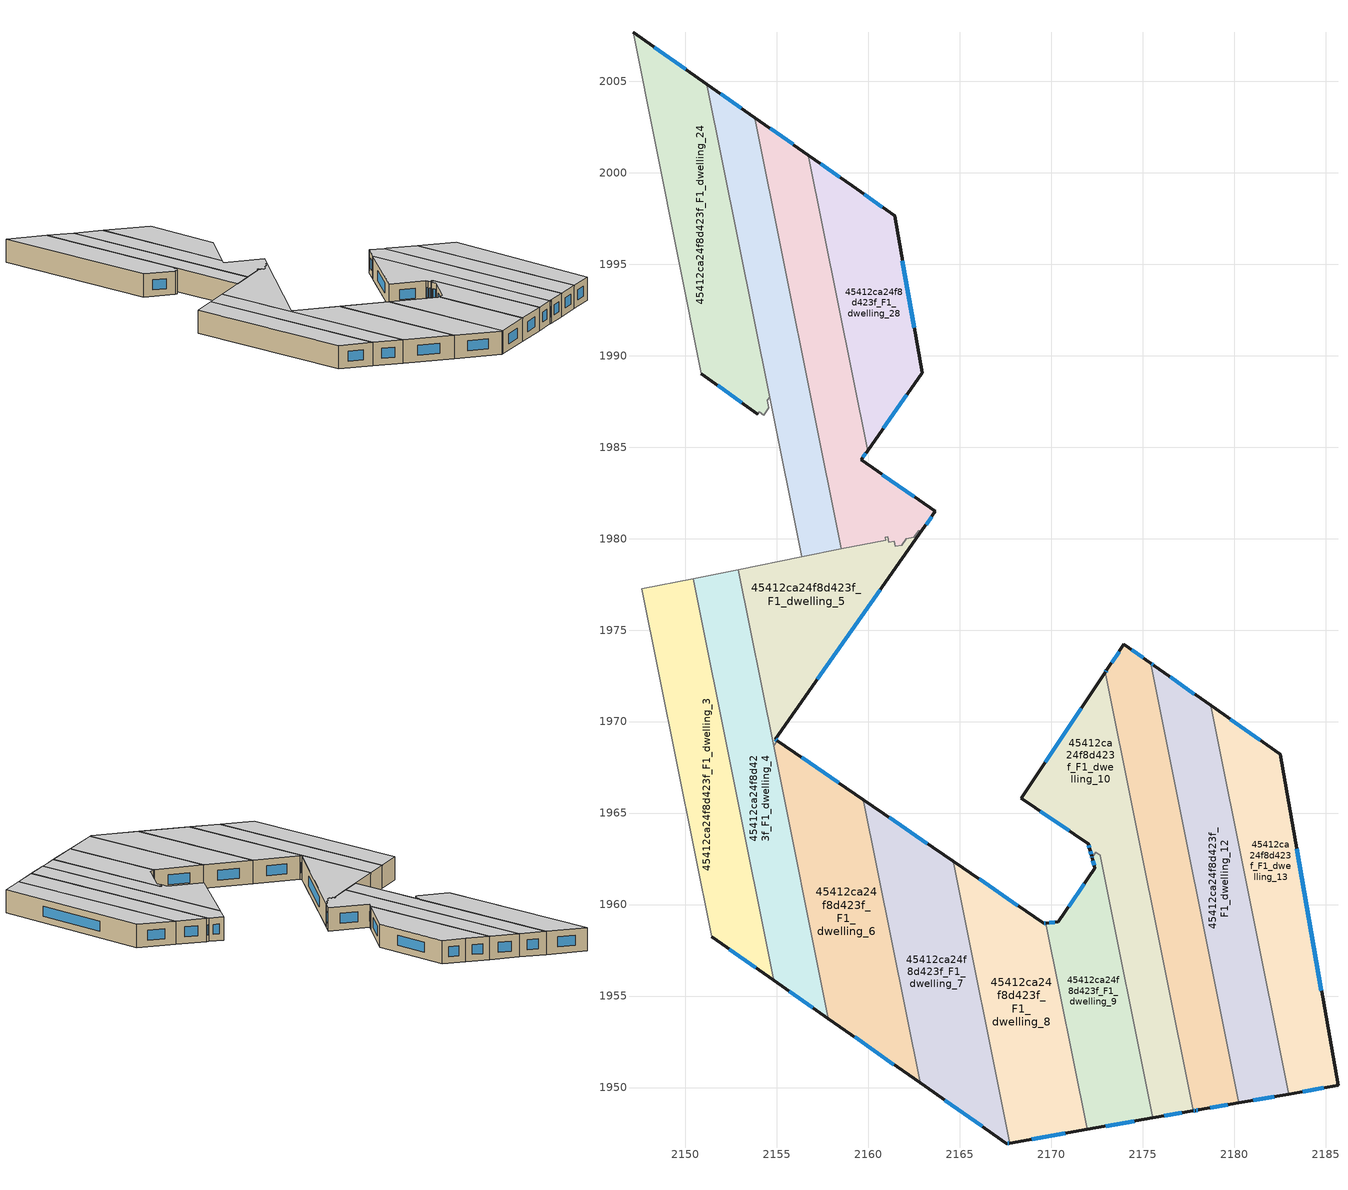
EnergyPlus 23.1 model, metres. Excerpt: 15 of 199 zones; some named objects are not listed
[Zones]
45412ca24f8d423f_F1_dwelling_10
 floor to 45412ca24f8d423f_F0_dwelling_10 (EU_floor_Construction): 2172.96,1972.7 2177.76,1948.72 2175.55,1948.34 2172.67,1962.7 2172.44,1962.86 2172.27,1962.61 2172.2,1962.66 2172.02,1963.32 2168.35,1965.8 z3
 wall outside (EU_wall_Construction): 2172.96,1972.7 2168.35,1965.8 2172.02,1963.32 2172.1,1963.02 2172.2,1962.66 / 2175.55,1948.34 2177.76,1948.72 z3:6
 wall to 45412ca24f8d423f_F1_dwelling_9 (EU_wall_Construction): 2172.2,1962.66 2172.27,1962.61 2172.44,1962.86 2172.67,1962.7 2172.67,1962.67 / 2172.68,1962.67 2175.55,1948.34 z3:6
 wall to 45412ca24f8d423f_F1_dwelling_11 (EU_wall_Construction): 2177.76,1948.73 2172.96,1972.7 z3:6
 window (EU_Window_Construction): 2172.13,1962.91 2172.17,1962.76 / 2172.04,1963.23 2172.08,1963.1 / 2169.4,1965.09 2170.97,1964.03 / 2171.64,1970.73 2169.67,1967.77 / 2176.18,1948.45 2177.13,1948.61 z3.86:5.14
 ceiling to 45412ca24f8d423f_F2_dwelling_10 (EU_floor_Construction): 2177.76,1948.72 2172.96,1972.7 2168.35,1965.8 2172.02,1963.32 2172.2,1962.66 2172.27,1962.61 2172.44,1962.86 2172.67,1962.7 2175.55,1948.34 z6
45412ca24f8d423f_F1_dwelling_11
 floor to 45412ca24f8d423f_F0_dwelling_11 (EU_floor_Construction): 2175.44,1973.18 2180.26,1949.16 2178.06,1948.78 2177.86,1948.74 2177.76,1948.72 2172.96,1972.7 2173.03,1972.82 2173.97,1974.22 z3
 wall outside (EU_wall_Construction): 2177.76,1948.72 2177.86,1948.74 2178.06,1948.78 2180.26,1949.16 / 2175.44,1973.18 2173.97,1974.22 2173.03,1972.82 2172.96,1972.7 z3:6
 wall to 45412ca24f8d423f_F1_dwelling_12 (EU_wall_Construction): 2180.26,1949.16 2175.44,1973.18 z3:6
 window (EU_Window_Construction): 2177.92,1948.75 2178,1948.77 / 2177.79,1948.73 2177.83,1948.74 / 2173.01,1972.79 2172.98,1972.74 / 2173.7,1973.82 2173.3,1973.22 / 2175.02,1973.48 2174.39,1973.93 / 2178.69,1948.89 2179.63,1949.05 z3.86:5.14
 ceiling to 45412ca24f8d423f_F2_dwelling_11 (EU_floor_Construction): 2180.26,1949.16 2175.44,1973.18 2173.97,1974.22 2173.03,1972.82 2172.96,1972.7 2177.76,1948.72 2177.86,1948.74 2178.06,1948.78 z6
45412ca24f8d423f_F1_dwelling_12
 floor to 45412ca24f8d423f_F0_dwelling_12 (EU_floor_Construction): 2178.71,1970.88 2182.96,1949.64 2180.26,1949.16 2175.44,1973.18 2175.62,1973.06 z3
 wall outside (EU_wall_Construction): 2178.71,1970.88 2175.62,1973.06 2175.44,1973.18 / 2180.26,1949.16 2182.96,1949.64 z3:6
 wall to 45412ca24f8d423f_F1_dwelling_13 (EU_wall_Construction): 2182.96,1949.64 2178.71,1970.88 z3:6
 window (EU_Window_Construction): 2175.57,1973.1 2175.49,1973.15 / 2177.82,1971.5 2176.5,1972.44 / 2181.03,1949.3 2182.19,1949.5 z3.86:5.14
 ceiling to 45412ca24f8d423f_F2_dwelling_12 (EU_floor_Construction): 2182.96,1949.64 2178.71,1970.88 2175.62,1973.06 2175.44,1973.18 2180.26,1949.16 z6
45412ca24f8d423f_F1_dwelling_13
 floor to 45412ca24f8d423f_F0_dwelling_13 (EU_floor_Construction): 2182.5,1968.21 2185.67,1950.11 2182.96,1949.64 2178.71,1970.88 z3
 wall outside (EU_wall_Construction): 2182.96,1949.64 2185.67,1950.11 2182.5,1968.21 2178.71,1970.88 z3:6
 window (EU_Window_Construction): 2181.42,1968.97 2179.79,1970.12 / 2184.76,1955.28 2183.4,1963.04 / 2183.74,1949.77 2184.89,1949.98 z3.86:5.14
 ceiling to 45412ca24f8d423f_F2_dwelling_13 (EU_floor_Construction): 2185.67,1950.11 2182.5,1968.21 2178.71,1970.88 2182.96,1949.64 z6
45412ca24f8d423f_F1_dwelling_24
 floor to 45412ca24f8d423f_F0_dwelling_24 (EU_floor_Construction): 2151.17,2004.84 2154.6,1987.73 2154.48,1987.56 2154.56,1987.15 2154.28,1986.75 2154.03,1986.93 2153.95,1986.8 2150.88,1989 2147.13,2007.67 z3
 wall outside (EU_wall_Construction): 2151.17,2004.84 2147.13,2007.67 / 2150.88,1989 2153.95,1986.8 z3:6
 wall to 45412ca24f8d423f_F1_dwelling_23 (EU_wall_Construction): 2147.13,2007.67 2150.88,1989 z3:6
 wall to 45412ca24f8d423f_F1_dwelling_25 (EU_wall_Construction): 2153.95,1986.8 2154.03,1986.93 2154.28,1986.75 2154.56,1987.15 2154.48,1987.56 2154.6,1987.73 z3:6
 wall to 45412ca24f8d423f_F1_dwelling_26 (EU_wall_Construction): 2154.6,1987.73 2151.17,2004.84 z3:6
 window (EU_Window_Construction): 2150.02,2005.65 2148.29,2006.86 / 2151.75,1988.37 2153.07,1987.43 z3.86:5.14
 ceiling to 45412ca24f8d423f_F2_dwelling_24 (EU_floor_Construction): 2154.28,1986.75 2154.56,1987.15 2154.48,1987.56 2154.6,1987.73 2151.17,2004.84 2147.13,2007.67 2150.88,1989 2153.95,1986.8 2154.03,1986.93 z6
45412ca24f8d423f_F1_dwelling_26
 floor to 45412ca24f8d423f_F0_dwelling_26 (EU_floor_Construction): 2153.8,2003.01 2158.52,1979.44 2156.35,1979 2151.17,2004.84 z3
 wall outside (EU_wall_Construction): 2153.8,2003.01 2151.17,2004.84 z3:6
 wall to 45412ca24f8d423f_F1_dwelling_27 (EU_wall_Construction): 2158.52,1979.44 2153.8,2003.01 z3:6
 wall to 45412ca24f8d423f_F1_dwelling_5 (EU_wall_Construction): 2156.35,1979 2158.52,1979.44 z3:6
 wall to 45412ca24f8d423f_F1_dwelling_25 (EU_wall_Construction): 2154.6,1987.73 2156.35,1979 z3:6
 window (EU_Window_Construction): 2153.05,2003.53 2151.92,2004.32 z3.86:5.14
 ceiling to 45412ca24f8d423f_F2_dwelling_26 (EU_floor_Construction): 2158.52,1979.44 2153.8,2003.01 2151.17,2004.84 2156.35,1979 z6
45412ca24f8d423f_F1_dwelling_27
 floor to 45412ca24f8d423f_F0_dwelling_27 (EU_floor_Construction): 2156.72,2000.96 2159.96,1984.82 2159.6,1984.31 2163.66,1981.49 2162.96,1980.48 2162.74,1980.44 2162.49,1980.08 2162.06,1980 2161.81,1979.64 2161.47,1979.57 2161.41,1979.87 2161.11,1979.81 2161.05,1980.1 2160.91,1980.07 2160.94,1979.92 2158.52,1979.44 2153.8,2003.01 z3
 wall outside (EU_wall_Construction): 2156.72,2000.96 2153.8,2003.01 / 2162.96,1980.48 2163.66,1981.49 2159.6,1984.31 2159.96,1984.82 z3:6
 wall to 45412ca24f8d423f_F1_dwelling_5 (EU_wall_Construction): 2158.52,1979.44 2160.94,1979.92 2160.91,1980.07 2161.05,1980.1 2161.11,1979.81 2161.41,1979.87 2161.47,1979.57 2161.81,1979.64 2162.06,1980 2162.49,1980.08 2162.74,1980.44 2162.96,1980.48 z3:6
 wall to 45412ca24f8d423f_F1_dwelling_28 (EU_wall_Construction): 2159.96,1984.82 2156.72,2000.96 z3:6
 window (EU_Window_Construction): 2155.89,2001.55 2154.63,2002.42 / 2159.7,1984.45 2159.85,1984.67 / 2162.5,1982.29 2160.76,1983.5 / 2163.16,1980.77 2163.46,1981.2 z3.86:5.14
 ceiling to 45412ca24f8d423f_F2_dwelling_27 (EU_floor_Construction): 2162.96,1980.48 2163.66,1981.49 2159.6,1984.31 2159.96,1984.82 2156.72,2000.96 2153.8,2003.01 2158.52,1979.44 2160.94,1979.92 2160.91,1980.07 2161.05,1980.1 2161.11,1979.81 2161.41,1979.87 2161.47,1979.57 2161.81,1979.64 2162.06,1980 2162.49,1980.08 2162.74,1980.44 z6
45412ca24f8d423f_F1_dwelling_28
 floor to 45412ca24f8d423f_F0_dwelling_28 (EU_floor_Construction): 2161.43,1997.65 2162.95,1989.08 2159.96,1984.82 2156.72,2000.96 2159.12,1999.28 z3
 wall outside (EU_wall_Construction): 2159.96,1984.82 2162.95,1989.08 2161.43,1997.65 2159.12,1999.28 2156.72,2000.96 z3:6
 window (EU_Window_Construction): 2160.77,1998.12 2159.78,1998.82 / 2162.51,1991.53 2161.86,1995.2 / 2160.81,1986.03 2162.09,1987.86 / 2158.44,1999.76 2157.41,2000.48 z3.86:5.14
 ceiling to 45412ca24f8d423f_F2_dwelling_28 (EU_floor_Construction): 2159.96,1984.82 2162.95,1989.08 2161.43,1997.65 2159.12,1999.28 2156.72,2000.96 z6
45412ca24f8d423f_F1_dwelling_3
 floor to 45412ca24f8d423f_F0_dwelling_3 (EU_floor_Construction): 2150.42,1977.82 2154.82,1955.86 2151.43,1958.24 2147.62,1977.25 z3
 wall outside (EU_wall_Construction): 2151.43,1958.24 2154.82,1955.86 z3:6
 wall to 45412ca24f8d423f_F1_dwelling_4 (EU_wall_Construction): 2154.82,1955.86 2150.42,1977.82 z3:6
 wall to 45412ca24f8d423f_F1_dwelling_2 (EU_wall_Construction): 2147.62,1977.25 2151.43,1958.24 z3:6
 wall to 45412ca24f8d423f_F1_dwelling_25 (EU_wall_Construction): 2150.42,1977.82 2147.62,1977.25 z3:6
 window (EU_Window_Construction): 2152.4,1957.56 2153.85,1956.54 z3.86:5.14
 ceiling to 45412ca24f8d423f_F2_dwelling_3 (EU_floor_Construction): 2154.82,1955.86 2150.42,1977.82 2147.62,1977.25 2151.43,1958.24 z6
45412ca24f8d423f_F1_dwelling_4
 floor to 45412ca24f8d423f_F0_dwelling_4 (EU_floor_Construction): 2152.9,1978.31 2157.82,1953.76 2154.82,1955.86 2150.42,1977.82 z3
 wall outside (EU_wall_Construction): 2154.82,1955.86 2157.82,1953.76 z3:6
 wall to 45412ca24f8d423f_F1_dwelling_6 (EU_wall_Construction): 2157.82,1953.76 2154.83,1968.68 z3:6
 wall to 45412ca24f8d423f_F1_dwelling_5 (EU_wall_Construction): 2154.83,1968.68 2152.9,1978.31 z3:6
 wall to 45412ca24f8d423f_F1_dwelling_25 (EU_wall_Construction): 2152.9,1978.31 2150.42,1977.82 z3:6
 window (EU_Window_Construction): 2155.68,1955.26 2156.96,1954.36 z3.86:5.14
 ceiling to 45412ca24f8d423f_F2_dwelling_4 (EU_floor_Construction): 2157.82,1953.76 2152.9,1978.31 2150.42,1977.82 2154.82,1955.86 z6
45412ca24f8d423f_F1_dwelling_5
 floor to 45412ca24f8d423f_F0_dwelling_5 (EU_floor_Construction): 2162.96,1980.48 2154.9,1969.05 2155.03,1968.96 2154.83,1968.68 2152.9,1978.31 2160.94,1979.92 2160.91,1980.07 2161.05,1980.1 2161.11,1979.81 2161.41,1979.87 2161.47,1979.57 2161.81,1979.64 2162.06,1980 2162.49,1980.08 2162.74,1980.44 z3
 wall outside (EU_wall_Construction): 2155.03,1968.96 2154.9,1969.05 2162.96,1980.48 z3:6
 wall to 45412ca24f8d423f_F1_dwelling_6 (EU_wall_Construction): 2154.83,1968.68 2155.03,1968.96 z3:6
 wall to 45412ca24f8d423f_F1_dwelling_25 (EU_wall_Construction): 2156.35,1979 2152.9,1978.31 z3:6
 window (EU_Window_Construction): 2157.2,1972.31 2160.65,1977.22 / 2154.99,1968.99 2154.94,1969.02 z3.86:5.14
 ceiling to 45412ca24f8d423f_F2_dwelling_5 (EU_floor_Construction): 2155.03,1968.96 2154.9,1969.05 2162.96,1980.48 2162.74,1980.44 2162.49,1980.08 2162.06,1980 2161.81,1979.64 2161.47,1979.57 2161.41,1979.87 2161.11,1979.81 2161.05,1980.1 2160.91,1980.07 2160.94,1979.92 2152.9,1978.31 2154.83,1968.68 z6
45412ca24f8d423f_F1_dwelling_6
 floor to 45412ca24f8d423f_F0_dwelling_6 (EU_floor_Construction): 2159.73,1965.74 2162.83,1950.25 2157.82,1953.76 2154.83,1968.68 2155.03,1968.96 z3
 wall outside (EU_wall_Construction): 2159.73,1965.74 2155.03,1968.96 / 2157.82,1953.76 2162.83,1950.25 z3:6
 wall to 45412ca24f8d423f_F1_dwelling_7 (EU_wall_Construction): 2162.83,1950.25 2159.73,1965.74 z3:6
 window (EU_Window_Construction): 2158.38,1966.66 2156.37,1968.04 / 2159.25,1952.76 2161.4,1951.26 z3.86:5.14
 ceiling to 45412ca24f8d423f_F2_dwelling_6 (EU_floor_Construction): 2162.83,1950.25 2159.73,1965.74 2155.03,1968.96 2154.83,1968.68 2157.82,1953.76 z6
45412ca24f8d423f_F1_dwelling_7
 floor to 45412ca24f8d423f_F0_dwelling_7 (EU_floor_Construction): 2164.63,1962.38 2167.72,1946.96 2167.57,1946.94 2162.83,1950.25 2159.73,1965.74 z3
 wall outside (EU_wall_Construction): 2164.63,1962.38 2159.73,1965.74 / 2162.83,1950.25 2167.57,1946.94 2167.72,1946.96 z3:6
 wall to 45412ca24f8d423f_F1_dwelling_8 (EU_wall_Construction): 2167.72,1946.96 2164.63,1962.38 z3:6
 window (EU_Window_Construction): 2163.23,1963.34 2161.13,1964.78 / 2167.61,1946.94 2167.68,1946.96 / 2164.18,1949.31 2166.21,1947.88 z3.86:5.14
 ceiling to 45412ca24f8d423f_F2_dwelling_7 (EU_floor_Construction): 2167.72,1946.96 2164.63,1962.38 2159.73,1965.74 2162.83,1950.25 2167.57,1946.94 z6
45412ca24f8d423f_F1_dwelling_8
 floor to 45412ca24f8d423f_F0_dwelling_8 (EU_floor_Construction): 2169.7,1958.98 2171.96,1947.71 2167.72,1946.96 2164.63,1962.38 2169.59,1958.97 z3
 wall outside (EU_wall_Construction): 2167.72,1946.96 2171.96,1947.71 / 2169.7,1958.98 2169.59,1958.97 2164.63,1962.38 z3:6
 wall to 45412ca24f8d423f_F1_dwelling_9 (EU_wall_Construction): 2171.96,1947.71 2169.7,1958.98 z3:6
 window (EU_Window_Construction): 2168.93,1947.18 2170.75,1947.49 / 2168.17,1959.94 2166.05,1961.4 / 2169.67,1958.98 2169.62,1958.98 z3.86:5.14
 ceiling to 45412ca24f8d423f_F2_dwelling_8 (EU_floor_Construction): 2171.96,1947.71 2169.7,1958.98 2169.59,1958.97 2164.63,1962.38 2167.72,1946.96 z6
45412ca24f8d423f_F1_dwelling_9
 floor to 45412ca24f8d423f_F0_dwelling_9 (EU_floor_Construction): 2172.67,1962.67 2175.55,1948.34 2171.96,1947.71 2169.7,1958.98 2170.37,1959.06 2172.38,1961.97 2172.22,1962.54 2172.2,1962.66 2172.27,1962.61 2172.44,1962.86 2172.67,1962.7 z3
 wall outside (EU_wall_Construction): 2172.2,1962.66 2172.22,1962.54 2172.38,1961.97 2170.37,1959.06 2169.7,1958.98 / 2171.96,1947.71 2175.55,1948.34 z3:6
 window (EU_Window_Construction): 2172.27,1962.38 2172.33,1962.14 / 2172.2,1962.63 2172.22,1962.58 / 2172.98,1947.89 2174.52,1948.16 / 2170.18,1959.04 2169.89,1959.01 / 2171.8,1961.14 2170.94,1959.89 z3.86:5.14
 ceiling to 45412ca24f8d423f_F2_dwelling_9 (EU_floor_Construction): 2175.55,1948.34 2172.67,1962.67 2172.67,1962.7 2172.44,1962.86 2172.27,1962.61 2172.2,1962.66 2172.22,1962.54 2172.38,1961.97 2170.37,1959.06 2169.7,1958.98 2171.96,1947.71 z6
[Building]
EU S2 Campaign: North Axis=0; Terrain=City; Solar Distribution=FullExterior
[Site:Location]
Helsinki-Vantaa.AP: Latitude=60.317; Longitude=24.963; Time Zone=2; Elevation=54.6
[SizingPeriod:WeatherFileDays]
AnnualSizingPeriod: Begin Month=1; Begin Day of Month=1; End Month=12; End Day of Month=31; Day of Week for Start Day=Monday; Use Weather File Daylight Saving Period=No; Use Weather File Rain and Snow Indicators=No
[MATERIAL]
EU_InternalMass_Material: Roughness=MediumRough; Thickness=0.1; Conductivity=1; Density=1800; Specific Heat=900; Thermal Absorptance=0.9; Solar Absorptance=0.7; Visible Absorptance=0.7
[MATERIAL:NOMASS] Roughness=MediumRough; Thermal Absorptance=0.9; Solar Absorptance=0.7; Visible Absorptance=0.7
Name | Thermal Resistance
EU_wall_NoMass | 1.10183
EU_floor_NoMass | 1.70606
[WINDOWMATERIAL:SIMPLEGLAZINGSYSTEM]
EU_Window_SimpleGlazing: UFactor=3.11035; Solar Heat Gain Coefficient=0.8; Visible Transmittance=0.8
[CONSTRUCTION]
EU_wall_Construction: EU_wall_NoMass
EU_floor_Construction: EU_floor_NoMass
EU_Window_Construction: EU_Window_SimpleGlazing
EU_InternalMass_Construction: EU_InternalMass_Material
[ZONE] Type=1; Multiplier=1; Ceiling Height=autocalculate; Floor Area=autocalculate; Part of Total Floor Area=Yes
Name | Volume
45412ca24f8d423f_F1_dwelling_10 | 197.483
45412ca24f8d423f_F1_dwelling_11 | 190.657
45412ca24f8d423f_F1_dwelling_12 | 190.419
45412ca24f8d423f_F1_dwelling_13 | 179.411
45412ca24f8d423f_F1_dwelling_24 | 193.252
45412ca24f8d423f_F1_dwelling_26 | 167.481
45412ca24f8d423f_F1_dwelling_27 | 189.662
45412ca24f8d423f_F1_dwelling_28 | 146.241
45412ca24f8d423f_F1_dwelling_3 | 179.417
45412ca24f8d423f_F1_dwelling_4 | 179.424
45412ca24f8d423f_F1_dwelling_5 | 145.338
45412ca24f8d423f_F1_dwelling_6 | 199.452
45412ca24f8d423f_F1_dwelling_7 | 196.982
45412ca24f8d423f_F1_dwelling_8 | 175.014
45412ca24f8d423f_F1_dwelling_9 | 139.203
[INTERNALMASS] Construction=EU_InternalMass_Construction
Name | Zone or ZoneList | Surface Area
45412ca24f8d423f_F1_dwelling_3_EU_InternalMass | 45412ca24f8d423f_F1_dwelling_3 | 59.8055
45412ca24f8d423f_F1_dwelling_4_EU_InternalMass | 45412ca24f8d423f_F1_dwelling_4 | 59.8077
45412ca24f8d423f_F1_dwelling_5_EU_InternalMass | 45412ca24f8d423f_F1_dwelling_5 | 48.4442
45412ca24f8d423f_F1_dwelling_6_EU_InternalMass | 45412ca24f8d423f_F1_dwelling_6 | 66.4798
45412ca24f8d423f_F1_dwelling_7_EU_InternalMass | 45412ca24f8d423f_F1_dwelling_7 | 65.6623
45412ca24f8d423f_F1_dwelling_8_EU_InternalMass | 45412ca24f8d423f_F1_dwelling_8 | 58.3381
45412ca24f8d423f_F1_dwelling_9_EU_InternalMass | 45412ca24f8d423f_F1_dwelling_9 | 46.4009
45412ca24f8d423f_F1_dwelling_10_EU_InternalMass | 45412ca24f8d423f_F1_dwelling_10 | 65.8182
45412ca24f8d423f_F1_dwelling_11_EU_InternalMass | 45412ca24f8d423f_F1_dwelling_11 | 63.5547
45412ca24f8d423f_F1_dwelling_12_EU_InternalMass | 45412ca24f8d423f_F1_dwelling_12 | 63.4711
45412ca24f8d423f_F1_dwelling_13_EU_InternalMass | 45412ca24f8d423f_F1_dwelling_13 | 59.8036
45412ca24f8d423f_F1_dwelling_24_EU_InternalMass | 45412ca24f8d423f_F1_dwelling_24 | 64.4181
45412ca24f8d423f_F1_dwelling_26_EU_InternalMass | 45412ca24f8d423f_F1_dwelling_26 | 55.8273
45412ca24f8d423f_F1_dwelling_27_EU_InternalMass | 45412ca24f8d423f_F1_dwelling_27 | 63.2223
45412ca24f8d423f_F1_dwelling_28_EU_InternalMass | 45412ca24f8d423f_F1_dwelling_28 | 48.7465
[OTHEREQUIPMENT] Fuel Type=Electricity; Design Level Calculation Method=Watts/Area; Power per Zone Floor Area=1; Fraction Latent=0; Fraction Radiant=0; Fraction Lost=0; Carbon Dioxide Generation Rate=0; EndUse Subcategory=EU_Step8_InternalGains
Name | Zone or ZoneList or Space or SpaceList | Schedule
EU_Step8_InternalGain_45412ca24f8d423f_F1_dwelling_3_f000 | 45412ca24f8d423f_F1_dwelling_3 | EU_Step8_GainSchedule_45412ca24f8d423f_F1_dwelling_3_f000
EU_Step8_InternalGain_45412ca24f8d423f_F1_dwelling_4_f000 | 45412ca24f8d423f_F1_dwelling_4 | EU_Step8_GainSchedule_45412ca24f8d423f_F1_dwelling_4_f000
EU_Step8_InternalGain_45412ca24f8d423f_F1_dwelling_5_f000 | 45412ca24f8d423f_F1_dwelling_5 | EU_Step8_GainSchedule_45412ca24f8d423f_F1_dwelling_5_f000
EU_Step8_InternalGain_45412ca24f8d423f_F1_dwelling_6_f000 | 45412ca24f8d423f_F1_dwelling_6 | EU_Step8_GainSchedule_45412ca24f8d423f_F1_dwelling_6_f000
EU_Step8_InternalGain_45412ca24f8d423f_F1_dwelling_7_f000 | 45412ca24f8d423f_F1_dwelling_7 | EU_Step8_GainSchedule_45412ca24f8d423f_F1_dwelling_7_f000
EU_Step8_InternalGain_45412ca24f8d423f_F1_dwelling_8_f000 | 45412ca24f8d423f_F1_dwelling_8 | EU_Step8_GainSchedule_45412ca24f8d423f_F1_dwelling_8_f000
EU_Step8_InternalGain_45412ca24f8d423f_F1_dwelling_9_f000 | 45412ca24f8d423f_F1_dwelling_9 | EU_Step8_GainSchedule_45412ca24f8d423f_F1_dwelling_9_f000
EU_Step8_InternalGain_45412ca24f8d423f_F1_dwelling_10_f000 | 45412ca24f8d423f_F1_dwelling_10 | EU_Step8_GainSchedule_45412ca24f8d423f_F1_dwelling_10_f000
EU_Step8_InternalGain_45412ca24f8d423f_F1_dwelling_11_f000 | 45412ca24f8d423f_F1_dwelling_11 | EU_Step8_GainSchedule_45412ca24f8d423f_F1_dwelling_11_f000
EU_Step8_InternalGain_45412ca24f8d423f_F1_dwelling_12_f000 | 45412ca24f8d423f_F1_dwelling_12 | EU_Step8_GainSchedule_45412ca24f8d423f_F1_dwelling_12_f000
EU_Step8_InternalGain_45412ca24f8d423f_F1_dwelling_13_f000 | 45412ca24f8d423f_F1_dwelling_13 | EU_Step8_GainSchedule_45412ca24f8d423f_F1_dwelling_13_f000
EU_Step8_InternalGain_45412ca24f8d423f_F1_dwelling_24_f000 | 45412ca24f8d423f_F1_dwelling_24 | EU_Step8_GainSchedule_45412ca24f8d423f_F1_dwelling_24_f000
EU_Step8_InternalGain_45412ca24f8d423f_F1_dwelling_26_f000 | 45412ca24f8d423f_F1_dwelling_26 | EU_Step8_GainSchedule_45412ca24f8d423f_F1_dwelling_26_f000
EU_Step8_InternalGain_45412ca24f8d423f_F1_dwelling_27_f000 | 45412ca24f8d423f_F1_dwelling_27 | EU_Step8_GainSchedule_45412ca24f8d423f_F1_dwelling_27_f000
EU_Step8_InternalGain_45412ca24f8d423f_F1_dwelling_28_f000 | 45412ca24f8d423f_F1_dwelling_28 | EU_Step8_GainSchedule_45412ca24f8d423f_F1_dwelling_28_f000
[ZONEVENTILATION:DESIGNFLOWRATE] Schedule=EU_AlwaysOn; Design Flow Rate Calculation Method=AirChanges/Hour; Air Changes per Hour=0.756316; Ventilation Type=Natural; Fan Pressure Rise=0; Fan Total Efficiency=1; Constant Term Coefficient=1; Temperature Term Coefficient=0; Velocity Term Coefficient=0; Velocity Squared Term Coefficient=0; Minimum Indoor Temperature=-100; Maximum Indoor Temperature=100; Delta Temperature=-100; Minimum Outdoor Temperature=-100; Maximum Outdoor Temperature=100; Maximum Wind Speed=40
Name | Zone or ZoneList or Space or SpaceList
EU_ConstantAir_45412ca24f8d423f_F1_dwelling_3 | 45412ca24f8d423f_F1_dwelling_3
EU_ConstantAir_45412ca24f8d423f_F1_dwelling_4 | 45412ca24f8d423f_F1_dwelling_4
EU_ConstantAir_45412ca24f8d423f_F1_dwelling_5 | 45412ca24f8d423f_F1_dwelling_5
EU_ConstantAir_45412ca24f8d423f_F1_dwelling_6 | 45412ca24f8d423f_F1_dwelling_6
EU_ConstantAir_45412ca24f8d423f_F1_dwelling_7 | 45412ca24f8d423f_F1_dwelling_7
EU_ConstantAir_45412ca24f8d423f_F1_dwelling_8 | 45412ca24f8d423f_F1_dwelling_8
EU_ConstantAir_45412ca24f8d423f_F1_dwelling_9 | 45412ca24f8d423f_F1_dwelling_9
EU_ConstantAir_45412ca24f8d423f_F1_dwelling_10 | 45412ca24f8d423f_F1_dwelling_10
EU_ConstantAir_45412ca24f8d423f_F1_dwelling_11 | 45412ca24f8d423f_F1_dwelling_11
EU_ConstantAir_45412ca24f8d423f_F1_dwelling_12 | 45412ca24f8d423f_F1_dwelling_12
EU_ConstantAir_45412ca24f8d423f_F1_dwelling_13 | 45412ca24f8d423f_F1_dwelling_13
EU_ConstantAir_45412ca24f8d423f_F1_dwelling_24 | 45412ca24f8d423f_F1_dwelling_24
EU_ConstantAir_45412ca24f8d423f_F1_dwelling_26 | 45412ca24f8d423f_F1_dwelling_26
EU_ConstantAir_45412ca24f8d423f_F1_dwelling_27 | 45412ca24f8d423f_F1_dwelling_27
EU_ConstantAir_45412ca24f8d423f_F1_dwelling_28 | 45412ca24f8d423f_F1_dwelling_28
[HVACTEMPLATE:ZONE:IDEALLOADSAIRSYSTEM] System Availability Schedule=EU_AlwaysOn; Maximum Heating Supply Air Temperature=50; Minimum Cooling Supply Air Temperature=13; Maximum Heating Supply Air Humidity Ratio=0.0156; Minimum Cooling Supply Air Humidity Ratio=0.0077; Heating Limit=NoLimit; Cooling Limit=NoLimit; Heating Availability Schedule=EU_AlwaysOn; Cooling Availability Schedule=EU_CoolingOff; Dehumidification Control Type=ConstantSensibleHeatRatio; Cooling Sensible Heat Ratio=0.7; Dehumidification Setpoint=60; Humidification Control Type=None; Humidification Setpoint=30; Outdoor Air Method=None; Outdoor Air Flow Rate per Person=0.00944; Outdoor Air Flow Rate per Zone Floor Area=0; Outdoor Air Flow Rate per Zone=0; Demand Controlled Ventilation Type=None; Outdoor Air Economizer Type=NoEconomizer; Heat Recovery Type=None; Sensible Heat Recovery Effectiveness=0.7; Latent Heat Recovery Effectiveness=0.65
Name | Template Thermostat
45412ca24f8d423f_F1_dwelling_3 | EU_HeatOnly_45412ca24f8d423f_F1_dwelling_3
45412ca24f8d423f_F1_dwelling_4 | EU_HeatOnly_45412ca24f8d423f_F1_dwelling_4
45412ca24f8d423f_F1_dwelling_5 | EU_HeatOnly_45412ca24f8d423f_F1_dwelling_5
45412ca24f8d423f_F1_dwelling_6 | EU_HeatOnly_45412ca24f8d423f_F1_dwelling_6
45412ca24f8d423f_F1_dwelling_7 | EU_HeatOnly_45412ca24f8d423f_F1_dwelling_7
45412ca24f8d423f_F1_dwelling_8 | EU_HeatOnly_45412ca24f8d423f_F1_dwelling_8
45412ca24f8d423f_F1_dwelling_9 | EU_HeatOnly_45412ca24f8d423f_F1_dwelling_9
45412ca24f8d423f_F1_dwelling_10 | EU_HeatOnly_45412ca24f8d423f_F1_dwelling_10
45412ca24f8d423f_F1_dwelling_11 | EU_HeatOnly_45412ca24f8d423f_F1_dwelling_11
45412ca24f8d423f_F1_dwelling_12 | EU_HeatOnly_45412ca24f8d423f_F1_dwelling_12
45412ca24f8d423f_F1_dwelling_13 | EU_HeatOnly_45412ca24f8d423f_F1_dwelling_13
45412ca24f8d423f_F1_dwelling_24 | EU_HeatOnly_45412ca24f8d423f_F1_dwelling_24
45412ca24f8d423f_F1_dwelling_26 | EU_HeatOnly_45412ca24f8d423f_F1_dwelling_26
45412ca24f8d423f_F1_dwelling_27 | EU_HeatOnly_45412ca24f8d423f_F1_dwelling_27
45412ca24f8d423f_F1_dwelling_28 | EU_HeatOnly_45412ca24f8d423f_F1_dwelling_28
[SIZING:ZONE] Zone Cooling Design Supply Air Temperature Input Method=SupplyAirTemperature; Zone Cooling Design Supply Air Temperature=13; Zone Heating Design Supply Air Temperature Input Method=SupplyAirTemperature; Zone Heating Design Supply Air Temperature=50; Zone Cooling Design Supply Air Humidity Ratio=0.008; Zone Heating Design Supply Air Humidity Ratio=0.008; Cooling Design Air Flow Method=DesignDay; Cooling Design Air Flow Rate=0; Cooling Minimum Air Flow per Zone Floor Area=0.000762; Cooling Minimum Air Flow=0; Cooling Minimum Air Flow Fraction=0.2; Heating Design Air Flow Method=DesignDay; Heating Design Air Flow Rate=0; Heating Maximum Air Flow per Zone Floor Area=0.002032; Heating Maximum Air Flow=0.141576; Heating Maximum Air Flow Fraction=0.3; Account for Dedicated Outdoor Air System=No; Dedicated Outdoor Air System Control Strategy=NeutralSupplyAir; Dedicated Outdoor Air Low Setpoint Temperature for Design=autosize; Dedicated Outdoor Air High Setpoint Temperature for Design=autosize; Zone Load Sizing Method=Sensible Load Only No Latent Load; Zone Latent Cooling Design Supply Air Humidity Ratio Input Method=HumidityRatioDifference; Zone Cooling Design Supply Air Humidity Ratio Difference=0.005; Zone Latent Heating Design Supply Air Humidity Ratio Input Method=HumidityRatioDifference; Zone Humidification Design Supply Air Humidity Ratio Difference=0.005
45412ca24f8d423f_F1_dwelling_3; 45412ca24f8d423f_F1_dwelling_4; 45412ca24f8d423f_F1_dwelling_5; 45412ca24f8d423f_F1_dwelling_6; 45412ca24f8d423f_F1_dwelling_7; 45412ca24f8d423f_F1_dwelling_8; 45412ca24f8d423f_F1_dwelling_9; 45412ca24f8d423f_F1_dwelling_10; 45412ca24f8d423f_F1_dwelling_11; 45412ca24f8d423f_F1_dwelling_12; 45412ca24f8d423f_F1_dwelling_13; 45412ca24f8d423f_F1_dwelling_24; 45412ca24f8d423f_F1_dwelling_26; 45412ca24f8d423f_F1_dwelling_27; 45412ca24f8d423f_F1_dwelling_28
[SCHEDULE:CONSTANT]
Name | Hourly Value
EU_AlwaysOn | 1
EU_CoolingOff | 0
[SCHEDULE:FILE] Column Number=1; Rows to Skip at Top=0; Number of Hours of Data=8760; Column Separator=Comma; Interpolate to Timestep=No; Minutes per Item=60; Adjust Schedule for Daylight Savings=Yes
Name | File
EU_Step8_GainSchedule_45412ca24f8d423f_F1_dwelling_3_f000 | ../../schedules/45412ca24f8d423f/45412ca24f8d423f_F1_dwelling_3_f000_gain.csv
EU_Step8_GainSchedule_45412ca24f8d423f_F1_dwelling_4_f000 | ../../schedules/45412ca24f8d423f/45412ca24f8d423f_F1_dwelling_4_f000_gain.csv
EU_Step8_GainSchedule_45412ca24f8d423f_F1_dwelling_5_f000 | ../../schedules/45412ca24f8d423f/45412ca24f8d423f_F1_dwelling_5_f000_gain.csv
EU_Step8_GainSchedule_45412ca24f8d423f_F1_dwelling_6_f000 | ../../schedules/45412ca24f8d423f/45412ca24f8d423f_F1_dwelling_6_f000_gain.csv
EU_Step8_GainSchedule_45412ca24f8d423f_F1_dwelling_7_f000 | ../../schedules/45412ca24f8d423f/45412ca24f8d423f_F1_dwelling_7_f000_gain.csv
EU_Step8_GainSchedule_45412ca24f8d423f_F1_dwelling_8_f000 | ../../schedules/45412ca24f8d423f/45412ca24f8d423f_F1_dwelling_8_f000_gain.csv
EU_Step8_GainSchedule_45412ca24f8d423f_F1_dwelling_9_f000 | ../../schedules/45412ca24f8d423f/45412ca24f8d423f_F1_dwelling_9_f000_gain.csv
EU_Step8_GainSchedule_45412ca24f8d423f_F1_dwelling_10_f000 | ../../schedules/45412ca24f8d423f/45412ca24f8d423f_F1_dwelling_10_f000_gain.csv
EU_Step8_GainSchedule_45412ca24f8d423f_F1_dwelling_11_f000 | ../../schedules/45412ca24f8d423f/45412ca24f8d423f_F1_dwelling_11_f000_gain.csv
EU_Step8_GainSchedule_45412ca24f8d423f_F1_dwelling_12_f000 | ../../schedules/45412ca24f8d423f/45412ca24f8d423f_F1_dwelling_12_f000_gain.csv
EU_Step8_GainSchedule_45412ca24f8d423f_F1_dwelling_13_f000 | ../../schedules/45412ca24f8d423f/45412ca24f8d423f_F1_dwelling_13_f000_gain.csv
EU_Step8_GainSchedule_45412ca24f8d423f_F1_dwelling_24_f000 | ../../schedules/45412ca24f8d423f/45412ca24f8d423f_F1_dwelling_24_f000_gain.csv
EU_Step8_GainSchedule_45412ca24f8d423f_F1_dwelling_26_f000 | ../../schedules/45412ca24f8d423f/45412ca24f8d423f_F1_dwelling_26_f000_gain.csv
EU_Step8_GainSchedule_45412ca24f8d423f_F1_dwelling_27_f000 | ../../schedules/45412ca24f8d423f/45412ca24f8d423f_F1_dwelling_27_f000_gain.csv
EU_Step8_GainSchedule_45412ca24f8d423f_F1_dwelling_28_f000 | ../../schedules/45412ca24f8d423f/45412ca24f8d423f_F1_dwelling_28_f000_gain.csv
